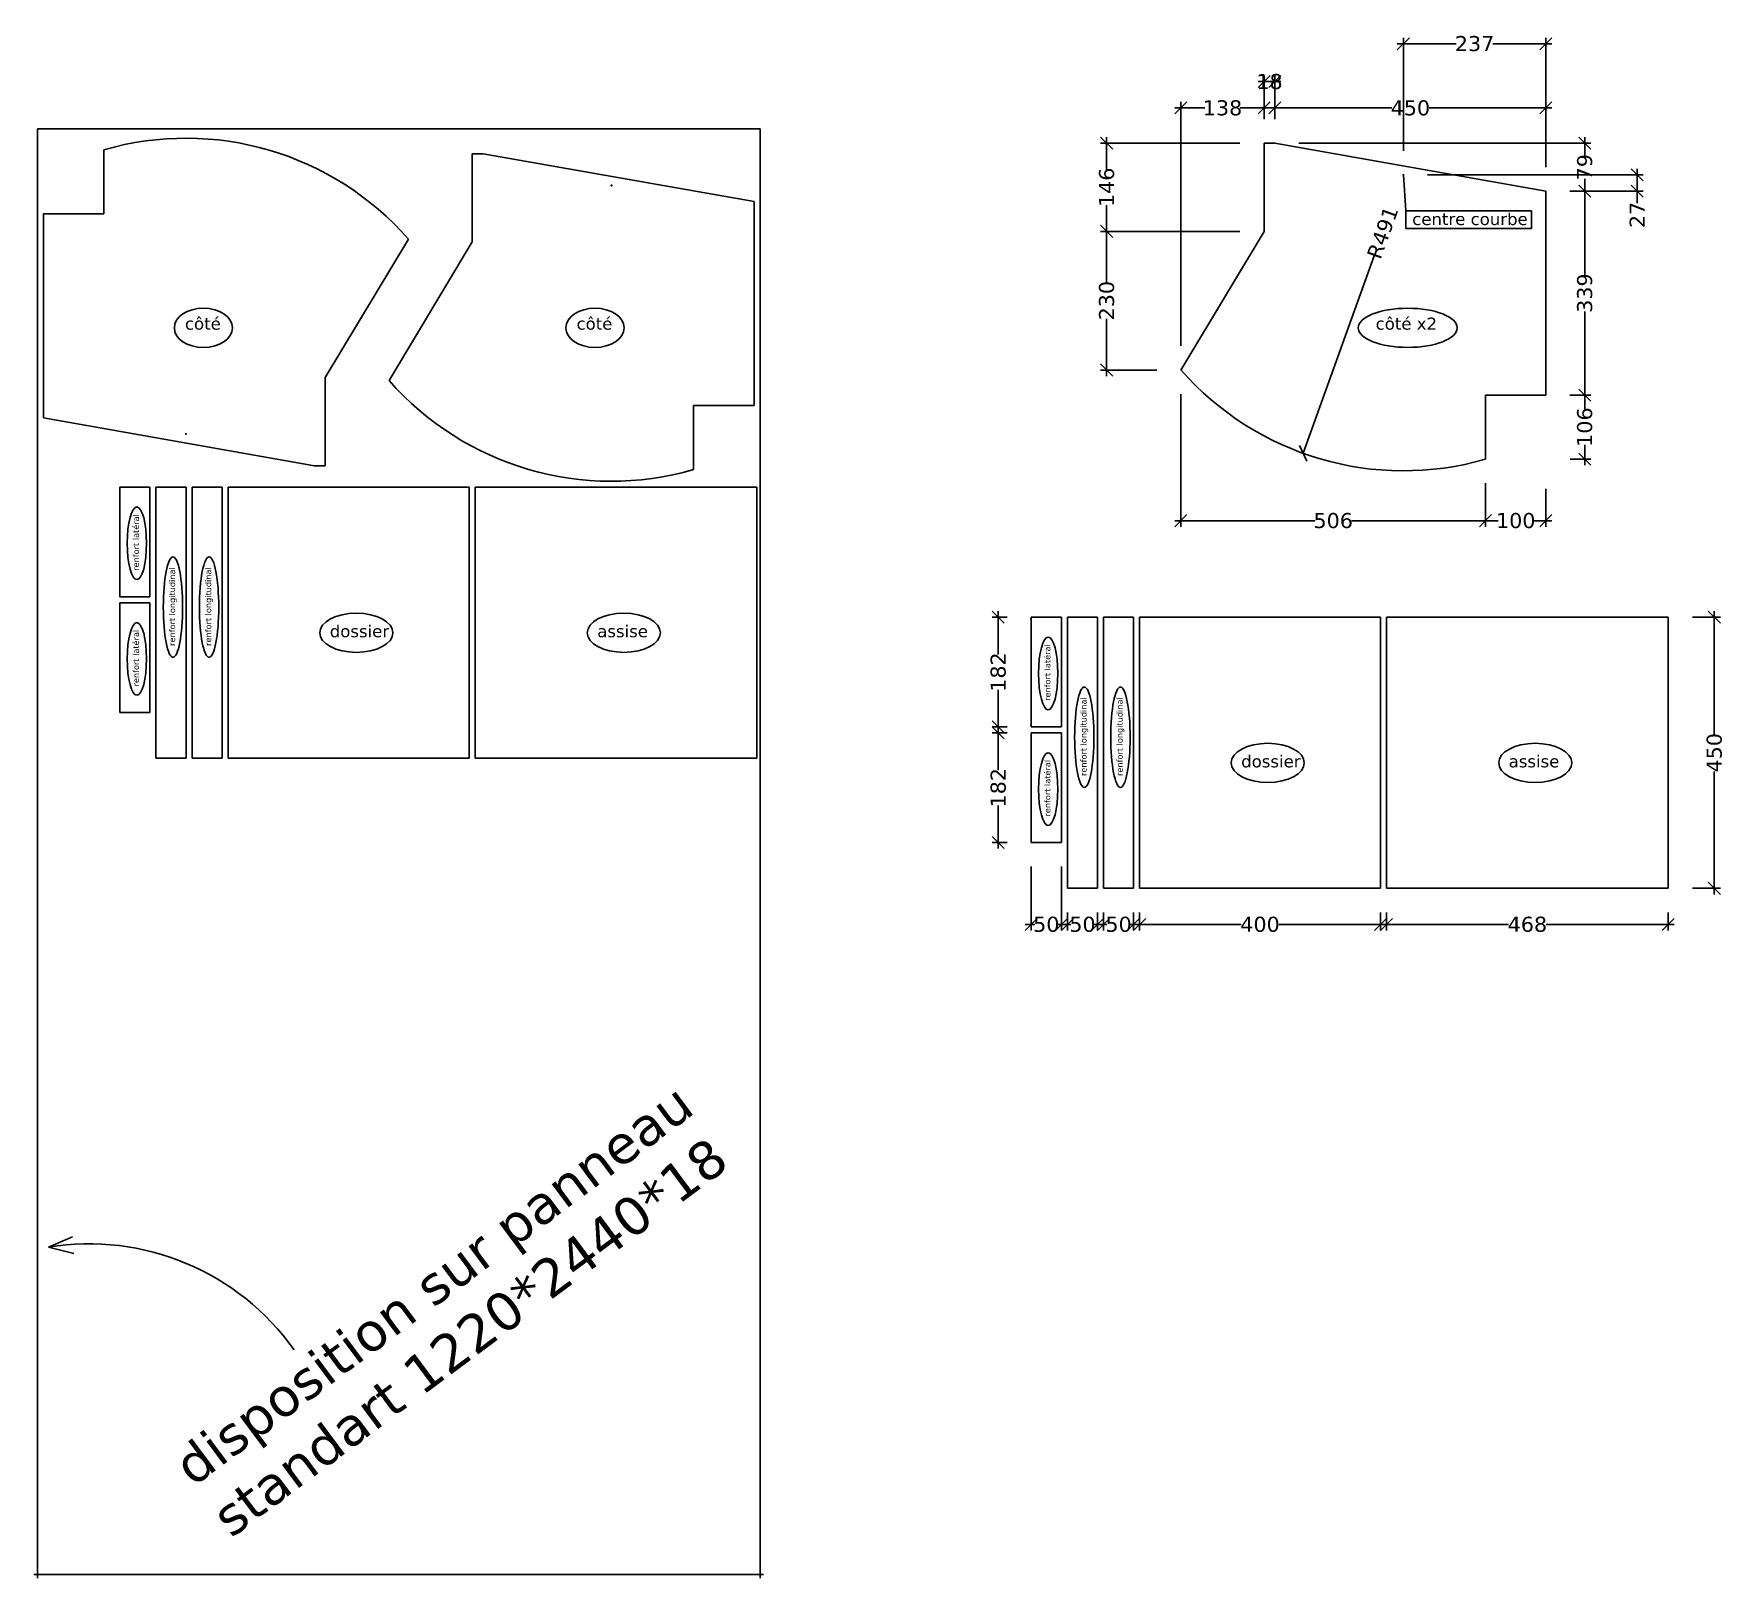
# Model space of a CAD drawing. Header units: inches. Extents: x -620 to 2187, y -1264 to 1300.
import ezdxf

# ---------------------------------------------------------------- set-up
doc = ezdxf.new("R2010")
doc.units = ezdxf.units.IN
doc.header["$MEASUREMENT"] = 0
doc.header["$PDMODE"] = 35
doc.header["$PDSIZE"] = -20
for name, color, linetype in [('côtes', 6, 'Continuous'), ('découpes', 3, 'Continuous'), ('panneau', 2, 'Continuous'), ('texte', 6, 'Continuous')]:
    doc.layers.add(name, color=color, linetype=linetype)
doc.styles.get("Standard").update_dxf_attribs({"font": 'verdana.ttf'})
doc.dimstyles.get("Standard").update_dxf_attribs({"dimtxt": 25, "dimasz": 20, "dimexe": 10, "dimexo": 40, "dimgap": 0.09, "dimtad": 0, "dimdec": 0, "dimzin": 0, "dimdsep": 46, "dimtxsty": 'Standard', "dimblk": 'OBLIQUE', "dimcen": 0.09, "dimdle": 10, "dimadec": 0, "dimazin": 0, "dimtfac": 1, "dimtdec": 0, "dimtofl": 0, "dimtmove": 0, "dimatfit": 3, "dimldrblk": 'OBLIQUE', "dimfxl": 1, "dimtolj": 1, "dimtzin": 0, "dimarcsym": 0})

# ---------------------------------------------------------------- blocks, each defined once
blk = doc.blocks.new('_Oblique')
at = {"color": 0, "linetype": 'ByBlock', "lineweight": -2}
blk.add_line((-0.5, -0.5), (0.5, 0.5), dxfattribs=at)
blk = doc.blocks.new('*D10')
at = {"layer": 'côtes', "color": 0, "lineweight": -2}
for p, q in [((1930.5, 1038.8), (1965, 1038.8)), ((1955, 1048.8), (1955, 899.9)), ((1955, 690.2), (1955, 839.2)), ((1930.5, 700.2), (1965, 700.2))]:
    blk.add_line(p, q, dxfattribs=at)
at = {"layer": 'Defpoints', "color": 0}
for p in [(1890.5, 1038.8), (1955, 1038.8), (1890.5, 700.2)]:
    blk.add_point(p, dxfattribs=at)
at = {"layer": 'côtes', "color": 0, "lineweight": -2, "xscale": 20, "yscale": 20, "zscale": 20}
for p, rotation in [((1955, 1038.8), 90), ((1955, 700.2), 270)]:
    blk.add_blockref('_Oblique', p, dxfattribs=dict(at, rotation=rotation))
at = {"layer": 'côtes', "color": 0, "insert": (1955, 869.5), "char_height": 25, "attachment_point": 5, "rotation": 90}
blk.add_mtext('\\A1;339', dxfattribs=at)
blk = doc.blocks.new('*D11')
at = {"layer": 'côtes', "color": 0, "lineweight": -2}
for p, q in [((1955, 710.2), (1955, 676.6)), ((1930.9, 700.2), (1965, 700.2)), ((1930.9, 593.8), (1965, 593.8)), ((1955, 583.8), (1955, 617.4))]:
    blk.add_line(p, q, dxfattribs=at)
at = {"layer": 'Defpoints', "color": 0}
for p in [(1890.9, 700.2), (1955, 700.2), (1890.9, 593.8)]:
    blk.add_point(p, dxfattribs=at)
at = {"layer": 'côtes', "color": 0, "lineweight": -2, "xscale": 20, "yscale": 20, "zscale": 20}
for p, rotation in [((1955, 700.2), 90), ((1955, 593.8), 270)]:
    blk.add_blockref('_Oblique', p, dxfattribs=dict(at, rotation=rotation))
at = {"layer": 'côtes', "color": 0, "insert": (1955, 647), "char_height": 25, "attachment_point": 5, "rotation": 90}
blk.add_mtext('\\A1;106', dxfattribs=at)
blk = doc.blocks.new('*D12')
at = {"layer": 'côtes', "color": 0, "lineweight": -2}
for p, q in [((1790.3, 544.7), (1790.3, 481.7)), ((1890.5, 544.7), (1890.5, 481.7)), ((1780.3, 491.7), (1811, 491.7)), ((1900.5, 491.7), (1869.8, 491.7))]:
    blk.add_line(p, q, dxfattribs=at)
at = {"layer": 'Defpoints', "color": 0}
for p in [(1790.3, 584.7), (1890.5, 584.7), (1890.5, 491.7)]:
    blk.add_point(p, dxfattribs=at)
at = {"layer": 'côtes', "color": 0, "lineweight": -2, "xscale": 20, "yscale": 20, "zscale": 20, "rotation": 180}
blk.add_blockref('_Oblique', (1790.3, 491.7), dxfattribs=at)
at = {"layer": 'côtes', "color": 0, "lineweight": -2, "xscale": 20, "yscale": 20, "zscale": 20}
blk.add_blockref('_Oblique', (1890.5, 491.7), dxfattribs=at)
at = {"layer": 'côtes', "color": 0, "insert": (1840.4, 491.7), "char_height": 25, "attachment_point": 5}
blk.add_mtext('\\A1;100', dxfattribs=at)
blk = doc.blocks.new('*D17')
at = {"layer": 'côtes', "color": 0, "lineweight": -2}
for p, q in [((1440.5, 1158.2), (1440.5, 1186.8)), ((1890.5, 1078.8), (1890.5, 1186.8)), ((1430.5, 1176.8), (1634.4, 1176.8)), ((1900.5, 1176.8), (1696.6, 1176.8))]:
    blk.add_line(p, q, dxfattribs=at)
at = {"layer": 'Defpoints', "color": 0}
for p in [(1890.5, 1176.8), (1440.5, 1118.2), (1890.5, 1038.8)]:
    blk.add_point(p, dxfattribs=at)
at = {"layer": 'côtes', "color": 0, "lineweight": -2, "xscale": 20, "yscale": 20, "zscale": 20, "rotation": 180}
blk.add_blockref('_Oblique', (1440.5, 1176.8), dxfattribs=at)
at = {"layer": 'côtes', "color": 0, "lineweight": -2, "xscale": 20, "yscale": 20, "zscale": 20}
blk.add_blockref('_Oblique', (1890.5, 1176.8), dxfattribs=at)
at = {"layer": 'côtes', "color": 0, "insert": (1665.5, 1176.8), "char_height": 25, "attachment_point": 5}
blk.add_mtext('\\A1;450', dxfattribs=at)
blk = doc.blocks.new('*D18')
at = {"layer": 'côtes', "color": 0, "lineweight": -2}
for p, q in [((1412.5, 1220.5), (1450.5, 1220.5)), ((1422.5, 1158.2), (1422.5, 1230.5)), ((1440.5, 1158.2), (1440.5, 1230.5))]:
    blk.add_line(p, q, dxfattribs=at)
at = {"layer": 'Defpoints', "color": 0}
for p in [(1440.5, 1220.5), (1422.5, 1118.2), (1440.5, 1118.2)]:
    blk.add_point(p, dxfattribs=at)
at = {"layer": 'côtes', "color": 0, "lineweight": -2, "xscale": 20, "yscale": 20, "zscale": 20, "rotation": 180}
blk.add_blockref('_Oblique', (1422.5, 1220.5), dxfattribs=at)
at = {"layer": 'côtes', "color": 0, "lineweight": -2, "xscale": 20, "yscale": 20, "zscale": 20}
blk.add_blockref('_Oblique', (1440.5, 1220.5), dxfattribs=at)
at = {"layer": 'côtes', "color": 0, "insert": (1431.5, 1220.5), "char_height": 25, "attachment_point": 5}
blk.add_mtext('\\A1;18', dxfattribs=at)
blk = doc.blocks.new('*D19')
at = {"layer": 'côtes', "color": 0, "lineweight": -2}
for p, q in [((1955, 1128.2), (1955, 1098)), ((1480.5, 1118.2), (1965, 1118.2)), ((1930.5, 1038.8), (1965, 1038.8)), ((1955, 1028.8), (1955, 1059))]:
    blk.add_line(p, q, dxfattribs=at)
at = {"layer": 'Defpoints', "color": 0}
for p in [(1440.5, 1118.2), (1955, 1118.2), (1890.5, 1038.8)]:
    blk.add_point(p, dxfattribs=at)
at = {"layer": 'côtes', "color": 0, "lineweight": -2, "xscale": 20, "yscale": 20, "zscale": 20}
for p, rotation in [((1955, 1118.2), 90), ((1955, 1038.8), 270)]:
    blk.add_blockref('_Oblique', p, dxfattribs=dict(at, rotation=rotation))
at = {"layer": 'côtes', "color": 0, "insert": (1955, 1078.5), "char_height": 25, "attachment_point": 5, "rotation": 90}
blk.add_mtext('\\A1;79', dxfattribs=at)
blk = doc.blocks.new('*D20')
at = {"layer": 'côtes', "color": 0, "lineweight": -2}
for p, q in [((1161.1, 1128.2), (1161.1, 1074.7)), ((1382.5, 1118.2), (1151.1, 1118.2)), ((1161.1, 962), (1161.1, 1015.5)), ((1382.5, 972), (1151.1, 972))]:
    blk.add_line(p, q, dxfattribs=at)
at = {"layer": 'Defpoints', "color": 0}
for p in [(1161.1, 1118.2), (1422.5, 1118.2), (1422.5, 972)]:
    blk.add_point(p, dxfattribs=at)
at = {"layer": 'côtes', "color": 0, "lineweight": -2, "xscale": 20, "yscale": 20, "zscale": 20}
for p, rotation in [((1161.1, 1118.2), 90), ((1161.1, 972), 270)]:
    blk.add_blockref('_Oblique', p, dxfattribs=dict(at, rotation=rotation))
at = {"layer": 'côtes', "color": 0, "insert": (1161.1, 1045.1), "char_height": 25, "attachment_point": 5, "rotation": 90}
blk.add_mtext('\\A1;146', dxfattribs=at)
blk = doc.blocks.new('*D21')
at = {"layer": 'côtes', "color": 0, "lineweight": -2}
for p, q in [((1382.5, 972), (1151.1, 972)), ((1161.1, 982), (1161.1, 887.3)), ((1161.1, 731.8), (1161.1, 826.5)), ((1244.4, 741.8), (1151.1, 741.8))]:
    blk.add_line(p, q, dxfattribs=at)
at = {"layer": 'Defpoints', "color": 0}
for p in [(1161.1, 972), (1422.5, 972), (1284.4, 741.8)]:
    blk.add_point(p, dxfattribs=at)
at = {"layer": 'côtes', "color": 0, "lineweight": -2, "xscale": 20, "yscale": 20, "zscale": 20}
for p, rotation in [((1161.1, 972), 90), ((1161.1, 741.8), 270)]:
    blk.add_blockref('_Oblique', p, dxfattribs=dict(at, rotation=rotation))
at = {"layer": 'côtes', "color": 0, "insert": (1161.1, 856.9), "char_height": 25, "attachment_point": 5, "rotation": 90}
blk.add_mtext('\\A1;230', dxfattribs=at)
blk = doc.blocks.new('*D22')
at = {"layer": 'côtes', "color": 0, "lineweight": -2}
for p, q in [((1284.4, 781.8), (1284.4, 1186.8)), ((1422.5, 1158.2), (1422.5, 1186.8)), ((1274.4, 1176.8), (1323.9, 1176.8)), ((1432.5, 1176.8), (1383, 1176.8))]:
    blk.add_line(p, q, dxfattribs=at)
at = {"layer": 'Defpoints', "color": 0}
for p in [(1422.5, 1176.8), (1422.5, 1118.2), (1284.4, 741.8)]:
    blk.add_point(p, dxfattribs=at)
at = {"layer": 'côtes', "color": 0, "lineweight": -2, "xscale": 20, "yscale": 20, "zscale": 20, "rotation": 180}
blk.add_blockref('_Oblique', (1284.4, 1176.8), dxfattribs=at)
at = {"layer": 'côtes', "color": 0, "lineweight": -2, "xscale": 20, "yscale": 20, "zscale": 20}
blk.add_blockref('_Oblique', (1422.5, 1176.8), dxfattribs=at)
at = {"layer": 'côtes', "color": 0, "insert": (1353.5, 1176.8), "char_height": 25, "attachment_point": 5}
blk.add_mtext('\\A1;138', dxfattribs=at)
blk = doc.blocks.new('*D24')
at = {"layer": 'côtes', "color": 0, "lineweight": -2}
for p, q in [((1284.4, 701.8), (1284.4, 481.7)), ((1790.3, 553.8), (1790.3, 481.7)), ((1274.4, 491.7), (1507, 491.7)), ((1800.3, 491.7), (1567.7, 491.7))]:
    blk.add_line(p, q, dxfattribs=at)
at = {"layer": 'Defpoints', "color": 0}
for p in [(1284.4, 741.8), (1790.3, 593.8), (1790.3, 491.7)]:
    blk.add_point(p, dxfattribs=at)
at = {"layer": 'côtes', "color": 0, "lineweight": -2, "xscale": 20, "yscale": 20, "zscale": 20, "rotation": 180}
blk.add_blockref('_Oblique', (1284.4, 491.7), dxfattribs=at)
at = {"layer": 'côtes', "color": 0, "lineweight": -2, "xscale": 20, "yscale": 20, "zscale": 20}
blk.add_blockref('_Oblique', (1790.3, 491.7), dxfattribs=at)
at = {"layer": 'côtes', "color": 0, "insert": (1537.3, 491.7), "char_height": 25, "attachment_point": 5}
blk.add_mtext('\\A1;506', dxfattribs=at)
blk = doc.blocks.new('*D25')
at = {"layer": 'côtes', "color": 0, "lineweight": -2}
blk.add_line((1605.4, 931.2), (1487.4, 603.5), dxfattribs=at)
at = {"layer": 'Defpoints', "color": 0}
for p in [(1653.8, 1065.6), (1487.4, 603.5)]:
    blk.add_point(p, dxfattribs=at)
at = {"layer": 'côtes', "color": 0, "lineweight": -2, "xscale": 20, "yscale": 20, "zscale": 20, "rotation": 250.2029659247398}
blk.add_blockref('_Oblique', (1487.4, 603.5), dxfattribs=at)
at = {"layer": 'côtes', "color": 0, "insert": (1619.4, 970), "char_height": 25, "attachment_point": 5, "rotation": 70.203}
blk.add_mtext('\\A1;R491', dxfattribs=at)
blk = doc.blocks.new('*D26')
at = {"layer": 'côtes', "color": 0, "lineweight": -2}
for p, q in [((1625.8, -158.6), (1625.8, -188.5)), ((2093.8, -158.6), (2093.8, -188.5)), ((1615.8, -178.5), (1828.6, -178.5)), ((2103.8, -178.5), (1891, -178.5))]:
    blk.add_line(p, q, dxfattribs=at)
at = {"layer": 'Defpoints', "color": 0}
for p in [(1625.8, -118.6), (2093.8, -118.6), (1625.8, -178.5)]:
    blk.add_point(p, dxfattribs=at)
at = {"layer": 'côtes', "color": 0, "lineweight": -2, "xscale": 20, "yscale": 20, "zscale": 20, "rotation": 180}
blk.add_blockref('_Oblique', (1625.8, -178.5), dxfattribs=at)
at = {"layer": 'côtes', "color": 0, "lineweight": -2, "xscale": 20, "yscale": 20, "zscale": 20}
blk.add_blockref('_Oblique', (2093.8, -178.5), dxfattribs=at)
at = {"layer": 'côtes', "color": 0, "insert": (1859.8, -178.5), "char_height": 25, "attachment_point": 5}
blk.add_mtext('\\A1;468', dxfattribs=at)
blk = doc.blocks.new('*D27')
at = {"layer": 'côtes', "color": 0, "lineweight": -2}
for p, q in [((1215.9, -158.6), (1215.9, -188.5)), ((1615.8, -158.6), (1615.8, -188.5)), ((1205.9, -178.5), (1384.7, -178.5)), ((1625.8, -178.5), (1446.9, -178.5))]:
    blk.add_line(p, q, dxfattribs=at)
at = {"layer": 'Defpoints', "color": 0}
for p in [(1215.9, -118.6), (1615.8, -118.6), (1615.8, -178.5)]:
    blk.add_point(p, dxfattribs=at)
at = {"layer": 'côtes', "color": 0, "lineweight": -2, "xscale": 20, "yscale": 20, "zscale": 20, "rotation": 180}
blk.add_blockref('_Oblique', (1215.9, -178.5), dxfattribs=at)
at = {"layer": 'côtes', "color": 0, "lineweight": -2, "xscale": 20, "yscale": 20, "zscale": 20}
blk.add_blockref('_Oblique', (1615.8, -178.5), dxfattribs=at)
at = {"layer": 'côtes', "color": 0, "insert": (1415.8, -178.5), "char_height": 25, "attachment_point": 5}
blk.add_mtext('\\A1;400', dxfattribs=at)
blk = doc.blocks.new('*D28')
at = {"layer": 'côtes', "color": 0, "lineweight": -2}
for p, q in [((1155.9, -158.6), (1155.9, -188.5)), ((1205.9, -158.6), (1205.9, -188.5)), ((1145.9, -178.5), (1161.6, -178.5)), ((1215.9, -178.5), (1200.1, -178.5))]:
    blk.add_line(p, q, dxfattribs=at)
at = {"layer": 'Defpoints', "color": 0}
for p in [(1155.9, -118.6), (1205.9, -118.6), (1205.9, -178.5)]:
    blk.add_point(p, dxfattribs=at)
at = {"layer": 'côtes', "color": 0, "lineweight": -2, "xscale": 20, "yscale": 20, "zscale": 20, "rotation": 180}
blk.add_blockref('_Oblique', (1155.9, -178.5), dxfattribs=at)
at = {"layer": 'côtes', "color": 0, "lineweight": -2, "xscale": 20, "yscale": 20, "zscale": 20}
blk.add_blockref('_Oblique', (1205.9, -178.5), dxfattribs=at)
at = {"layer": 'côtes', "color": 0, "insert": (1180.9, -178.5), "char_height": 25, "attachment_point": 5}
blk.add_mtext('\\A1;50', dxfattribs=at)
blk = doc.blocks.new('*D29')
at = {"layer": 'côtes', "color": 0, "lineweight": -2}
for p, q in [((1095.9, -158.6), (1095.9, -188.5)), ((1145.9, -158.6), (1145.9, -188.5)), ((1085.9, -178.5), (1101.6, -178.5)), ((1155.9, -178.5), (1140.1, -178.5))]:
    blk.add_line(p, q, dxfattribs=at)
at = {"layer": 'Defpoints', "color": 0}
for p in [(1095.9, -118.6), (1145.9, -118.6), (1145.9, -178.5)]:
    blk.add_point(p, dxfattribs=at)
at = {"layer": 'côtes', "color": 0, "lineweight": -2, "xscale": 20, "yscale": 20, "zscale": 20, "rotation": 180}
blk.add_blockref('_Oblique', (1095.9, -178.5), dxfattribs=at)
at = {"layer": 'côtes', "color": 0, "lineweight": -2, "xscale": 20, "yscale": 20, "zscale": 20}
blk.add_blockref('_Oblique', (1145.9, -178.5), dxfattribs=at)
at = {"layer": 'côtes', "color": 0, "insert": (1120.9, -178.5), "char_height": 25, "attachment_point": 5}
blk.add_mtext('\\A1;50', dxfattribs=at)
blk = doc.blocks.new('*D30')
at = {"layer": 'côtes', "color": 0, "lineweight": -2}
for p, q in [((1035.9, -82.6), (1035.9, -188.5)), ((1085.9, -82.6), (1085.9, -188.5)), ((1025.9, -178.5), (1041.6, -178.5)), ((1095.9, -178.5), (1080.1, -178.5))]:
    blk.add_line(p, q, dxfattribs=at)
at = {"layer": 'Defpoints', "color": 0}
for p in [(1035.9, -42.6), (1085.9, -42.6), (1085.9, -178.5)]:
    blk.add_point(p, dxfattribs=at)
at = {"layer": 'côtes', "color": 0, "lineweight": -2, "xscale": 20, "yscale": 20, "zscale": 20, "rotation": 180}
blk.add_blockref('_Oblique', (1035.9, -178.5), dxfattribs=at)
at = {"layer": 'côtes', "color": 0, "lineweight": -2, "xscale": 20, "yscale": 20, "zscale": 20}
blk.add_blockref('_Oblique', (1085.9, -178.5), dxfattribs=at)
at = {"layer": 'côtes', "color": 0, "insert": (1060.9, -178.5), "char_height": 25, "attachment_point": 5}
blk.add_mtext('\\A1;50', dxfattribs=at)
blk = doc.blocks.new('*D31')
at = {"layer": 'côtes', "color": 0, "lineweight": -2}
for p, q in [((981.1, 341.4), (981.1, 269.8)), ((995.9, 331.4), (971.1, 331.4)), ((981.1, 139.4), (981.1, 210.9)), ((995.9, 149.4), (971.1, 149.4))]:
    blk.add_line(p, q, dxfattribs=at)
at = {"layer": 'Defpoints', "color": 0}
for p in [(981.1, 331.4), (1035.9, 331.4), (1035.9, 149.4)]:
    blk.add_point(p, dxfattribs=at)
at = {"layer": 'côtes', "color": 0, "lineweight": -2, "xscale": 20, "yscale": 20, "zscale": 20}
for p, rotation in [((981.1, 331.4), 90), ((981.1, 149.4), 270)]:
    blk.add_blockref('_Oblique', p, dxfattribs=dict(at, rotation=rotation))
at = {"layer": 'côtes', "color": 0, "insert": (981.1, 240.4), "char_height": 25, "attachment_point": 5, "rotation": 90}
blk.add_mtext('\\A1;182', dxfattribs=at)
blk = doc.blocks.new('*D32')
at = {"layer": 'côtes', "color": 0, "lineweight": -2}
for p, q in [((981.1, 149.4), (981.1, 77.8)), ((995.9, 139.4), (971.1, 139.4)), ((981.1, -52.6), (981.1, 18.9)), ((995.9, -42.6), (971.1, -42.6))]:
    blk.add_line(p, q, dxfattribs=at)
at = {"layer": 'Defpoints', "color": 0}
for p in [(981.1, 139.4), (1035.9, 139.4), (1035.9, -42.6)]:
    blk.add_point(p, dxfattribs=at)
at = {"layer": 'côtes', "color": 0, "lineweight": -2, "xscale": 20, "yscale": 20, "zscale": 20}
for p, rotation in [((981.1, 139.4), 90), ((981.1, -42.6), 270)]:
    blk.add_blockref('_Oblique', p, dxfattribs=dict(at, rotation=rotation))
at = {"layer": 'côtes', "color": 0, "insert": (981.1, 48.4), "char_height": 25, "attachment_point": 5, "rotation": 90}
blk.add_mtext('\\A1;182', dxfattribs=at)
blk = doc.blocks.new('*D33')
at = {"layer": 'côtes', "color": 0, "lineweight": -2}
for p, q in [((2170.2, 341.4), (2170.2, 137.5)), ((2133.8, 331.4), (2180.2, 331.4)), ((2170.2, -128.6), (2170.2, 75.3)), ((2133.8, -118.6), (2180.2, -118.6))]:
    blk.add_line(p, q, dxfattribs=at)
at = {"layer": 'Defpoints', "color": 0}
for p in [(2093.8, 331.4), (2170.2, 331.4), (2093.8, -118.6)]:
    blk.add_point(p, dxfattribs=at)
at = {"layer": 'côtes', "color": 0, "lineweight": -2, "xscale": 20, "yscale": 20, "zscale": 20}
for p, rotation in [((2170.2, 331.4), 90), ((2170.2, -118.6), 270)]:
    blk.add_blockref('_Oblique', p, dxfattribs=dict(at, rotation=rotation))
at = {"layer": 'côtes', "color": 0, "insert": (2170.2, 106.4), "char_height": 25, "attachment_point": 5, "rotation": 90}
blk.add_mtext('\\A1;450', dxfattribs=at)
blk = doc.blocks.new('*D34')
at = {"layer": 'côtes', "color": 0, "lineweight": -2}
for p, q in [((1653.8, 1105.6), (1653.8, 1293.5)), ((1890.5, 1078.8), (1890.5, 1293.5)), ((1643.8, 1283.5), (1741.7, 1283.5)), ((1900.5, 1283.5), (1802.6, 1283.5))]:
    blk.add_line(p, q, dxfattribs=at)
at = {"layer": 'Defpoints', "color": 0}
for p in [(1653.8, 1283.5), (1653.8, 1065.6), (1890.5, 1038.8)]:
    blk.add_point(p, dxfattribs=at)
at = {"layer": 'côtes', "color": 0, "lineweight": -2, "xscale": 20, "yscale": 20, "zscale": 20, "rotation": 180}
blk.add_blockref('_Oblique', (1653.8, 1283.5), dxfattribs=at)
at = {"layer": 'côtes', "color": 0, "lineweight": -2, "xscale": 20, "yscale": 20, "zscale": 20}
blk.add_blockref('_Oblique', (1890.5, 1283.5), dxfattribs=at)
at = {"layer": 'côtes', "color": 0, "insert": (1772.1, 1283.5), "char_height": 25, "attachment_point": 5}
blk.add_mtext('\\A1;237', dxfattribs=at)
blk = doc.blocks.new('*D35')
at = {"layer": 'côtes', "color": 0, "lineweight": -2}
for p, q in [((2042, 1075.6), (2042, 1038.8)), ((1693.8, 1065.6), (2052, 1065.6)), ((1930.5, 1038.8), (2052, 1038.8)), ((2042, 1038.8), (2042, 1018.8))]:
    blk.add_line(p, q, dxfattribs=at)
at = {"layer": 'Defpoints', "color": 0}
for p in [(1653.8, 1065.6), (1890.5, 1038.8), (2042, 1038.8)]:
    blk.add_point(p, dxfattribs=at)
at = {"layer": 'côtes', "color": 0, "lineweight": -2, "xscale": 20, "yscale": 20, "zscale": 20}
for p, rotation in [((2042, 1065.6), 90), ((2042, 1038.8), 270)]:
    blk.add_blockref('_Oblique', p, dxfattribs=dict(at, rotation=rotation))
at = {"layer": 'côtes', "color": 0, "insert": (2042, 999.3), "char_height": 25, "attachment_point": 5, "rotation": 90}
blk.add_mtext('\\A1;27', dxfattribs=at)

msp = doc.modelspace()

# ---------------------------------------------------------------- linework, layer by layer
at = {"layer": 'côtes'}
msp.add_line((1653.8, 1065.6), (1658, 1005.9), dxfattribs=at)
msp.add_lwpolyline([(1658, 1005.9), (1866.5, 1005.9), (1866.5, 976.9), (1658, 976.9)], close=True, dxfattribs=at)
for centre, major_axis, ratio in [((-338.9, 811.8), (-48.2, 0), 0.674369), ((311.4, 811.8), (-48.2, 0), 0.674369), ((1661.1, 811.8), (-82.2, 0), 0.395488), ((-449.4, 454.1), (0, -60.3), 0.266201), ((-389.4, 348.2), (0, -83.3), 0.192672), ((-329.4, 348.2), (0, -83.3), 0.192672), ((-84.9, 305.6), (-60.7, 0), 0.535568), ((359.3, 305.6), (-60.7, 0), 0.535568), ((-449.4, 262.1), (0, -60.3), 0.266201), ((-449.4, 262.1), (0, -60.3), 0.266201), ((1064, 238.1), (0, -60.3), 0.266201), ((1124, 132.2), (0, -83.3), 0.192672), ((1184, 132.2), (0, -83.3), 0.192672), ((1428.6, 89.6), (-60.7, 0), 0.535568), ((1872.8, 89.6), (-60.7, 0), 0.535568), ((1064, 46.1), (0, -60.3), 0.266201)]:
    msp.add_ellipse(centre, major_axis=major_axis, ratio=ratio, dxfattribs=at)
for p in [(338.8, 1048.2), (1653.8, 1065.6), (1653.8, 1065.6), (-367.8, 635.5)]:
    msp.add_point(p, dxfattribs=at)
at = {"layer": 'découpes'}
for p, q in [((-504.3, 1000.9), (-504.3, 1107.3)), ((107.5, 954.6), (107.5, 1100.8)), ((125.5, 1100.8), (107.5, 1100.8)), ((125.5, 1100.8), (575.5, 1021.4)), ((1422.5, 972), (1422.5, 1118.2)), ((1440.5, 1118.2), (1422.5, 1118.2)), ((1440.5, 1118.2), (1890.5, 1038.8)), ((1890.5, 700.2), (1890.5, 1038.8)), ((575.5, 682.8), (575.5, 1021.4)), ((-604.5, 1000.9), (-604.5, 662.2)), ((-504.3, 1000.9), (-604.5, 1000.9)), ((-136.5, 729.1), (1.6, 959.2)), ((107.5, 954.6), (-30.6, 724.4)), ((1422.5, 972), (1284.4, 741.8)), ((-136.5, 729.1), (-136.5, 582.9)), ((475.2, 682.8), (575.5, 682.8)), ((475.2, 682.8), (475.2, 576.4)), ((1790.3, 700.2), (1890.5, 700.2)), ((1790.3, 700.2), (1790.3, 593.8)), ((-154.5, 582.9), (-604.5, 662.2)), ((-154.5, 582.9), (-136.5, 582.9)), ((-477.6, 547.3), (-477.6, 365.3)), ((-477.6, 547.3), (-427.6, 547.3)), ((-427.6, 547.3), (-427.6, 365.3)), ((-417.6, 97.3), (-417.6, 547.3)), ((-367.6, 547.3), (-417.6, 547.3)), ((-367.6, 97.3), (-367.6, 547.3)), ((-357.6, 97.3), (-357.6, 547.3)), ((-307.6, 547.3), (-357.6, 547.3)), ((-307.6, 97.3), (-307.6, 547.3)), ((-297.6, 547.3), (102.3, 547.3)), ((-297.6, 97.3), (-297.6, 547.3)), ((102.3, 547.3), (102.3, 97.3)), ((580.3, 547.3), (112.3, 547.3)), ((112.3, 547.3), (112.3, 97.3)), ((580.3, 97.3), (580.3, 547.3)), ((-477.6, 365.3), (-427.6, 365.3)), ((-477.6, 355.3), (-477.6, 173.3)), ((-477.6, 355.3), (-427.6, 355.3)), ((-477.6, 355.3), (-477.6, 173.3)), ((-477.6, 355.3), (-427.6, 355.3)), ((-427.6, 355.3), (-427.6, 173.3)), ((-427.6, 355.3), (-427.6, 173.3)), ((1035.9, 331.4), (1035.9, 149.4)), ((1035.9, 331.4), (1085.9, 331.4)), ((1085.9, 331.4), (1085.9, 149.4)), ((1095.9, -118.6), (1095.9, 331.4)), ((1145.9, 331.4), (1095.9, 331.4)), ((1145.9, -118.6), (1145.9, 331.4)), ((1155.9, -118.6), (1155.9, 331.4)), ((1205.9, 331.4), (1155.9, 331.4)), ((1205.9, -118.6), (1205.9, 331.4)), ((1215.9, 331.4), (1615.8, 331.4)), ((1215.9, -118.6), (1215.9, 331.4)), ((1615.8, 331.4), (1615.8, -118.6)), ((2093.8, 331.4), (1625.8, 331.4)), ((1625.8, 331.4), (1625.8, -118.6)), ((2093.8, -118.6), (2093.8, 331.4)), ((-477.6, 173.3), (-427.6, 173.3)), ((-477.6, 173.3), (-427.6, 173.3)), ((1035.9, 149.4), (1085.9, 149.4)), ((1035.9, 139.4), (1035.9, -42.6)), ((1035.9, 139.4), (1085.9, 139.4)), ((1085.9, 139.4), (1085.9, -42.6)), ((-367.6, 97.3), (-417.6, 97.3)), ((-307.6, 97.3), (-357.6, 97.3)), ((102.3, 97.3), (-297.6, 97.3)), ((112.3, 97.3), (580.3, 97.3)), ((1035.9, -42.6), (1085.9, -42.6)), ((1145.9, -118.6), (1095.9, -118.6)), ((1205.9, -118.6), (1155.9, -118.6)), ((1615.8, -118.6), (1215.9, -118.6)), ((1625.8, -118.6), (2093.8, -118.6))]:
    msp.add_line(p, q, dxfattribs=at)
for centre, start, end in [((-367.8, 635.5), 41.2356, 106.1352), ((1653.8, 1065.6), 221.2356, 286.1352), ((338.8, 1048.2), 221.2356, 286.1352)]:
    msp.add_arc(centre, 491.1, start, end, dxfattribs=at)
at = {"layer": 'panneau'}
for p, q in [((-614.5, 1142.2), (585.5, 1142.2)), ((-614.5, -1257.8), (-614.5, 1142.2)), ((585.5, 1142.2), (585.5, -1257.8)), ((-620.5, -1257.8), (-614.5, -1257.8)), ((585.5, -1257.8), (-614.5, -1257.8)), ((-614.5, -1263.8), (-614.5, -1257.8)), ((585.5, -1263.8), (585.5, -1257.8)), ((591.5, -1257.8), (585.5, -1257.8))]:
    msp.add_line(p, q, dxfattribs=at)
at = {"layer": 'texte'}
for q in [(-556.1, -696.9), (-553.8, -724.9)]:
    msp.add_line((-596.2, -714.1), q, dxfattribs=at)
msp.add_arc((-529.2, -1127.1), 418.4, 35.3572, 99.2046, dxfattribs=at)

# ---------------------------------------------------------------- texts
at = {"layer": 'côtes', "char_height": 20, "attachment_point": 1}
for s, insert in [('centre courbe', (1668.5, 1002.4)), ('côté', (-369.5, 828.8)), ('côté', (280.8, 828.8)), ('côté x2', (1607.8, 828.8)), ('dossier', (-129, 318.2)), ('assise', (315.2, 318.2)), ('dossier', (1384.5, 102.2)), ('assise', (1828.7, 102.2))]:
    msp.add_mtext_dynamic_manual_height_columns(s, width=225.717, gutter_width=1, heights=[0], dxfattribs=dict(at, insert=insert))
at = {"layer": 'côtes', "attachment_point": 1}
for s, width, insert, char_height, rotation in [('renfort latéral', 225.717, (-455.7, 408.5), 9.871, 90), ('renfort longitudinal', 225.717, (-395.7, 283.8), 9.871, 90), ('renfort longitudinal', 225.717, (-335.7, 283.8), 9.871, 90), ('renfort latéral', 225.717, (-455.7, 216.5), 9.871, 90), ('renfort latéral', 225.717, (-455.7, 216.5), 9.871, 90), ('renfort latéral', 225.717, (1057.8, 192.5), 9.871, 90), ('renfort longitudinal', 225.717, (1117.8, 67.9), 9.871, 90), ('renfort longitudinal', 225.717, (1177.8, 67.9), 9.871, 90), ('renfort latéral', 225.717, (1057.8, 0.5), 9.871, 90), ('disposition sur panneau standart 1220*2440*18', 1415.584, (-394.2, -1062.3), 63.52, 36.6967)]:
    msp.add_mtext_dynamic_manual_height_columns(s, width=width, gutter_width=1, heights=[0], dxfattribs=dict(at, insert=insert, char_height=char_height, rotation=rotation))

# ---------------------------------------------------------------- dimensions: what is measured, and where the dimension line sits
at = {"layer": 'côtes'}
for base, p1, p2, picture, middle in [((1653.8, 1283.5), (1890.5, 1038.8), (1653.8, 1065.6), '*D34', (1772.1, 1283.5)), ((1422.5, 1176.8), (1284.4, 741.8), (1422.5, 1118.2), '*D22', (1353.5, 1176.8)), ((1890.5, 1176.8), (1440.5, 1118.2), (1890.5, 1038.8), '*D17', (1665.5, 1176.8)), ((1790.3, 491.7), (1284.4, 741.8), (1790.3, 593.8), '*D24', (1537.3, 491.7)), ((1890.5, 491.7), (1790.3, 584.7), (1890.5, 584.7), '*D12', (1840.4, 491.7)), ((1085.9, -178.5), (1035.9, -42.6), (1085.9, -42.6), '*D30', (1060.9, -178.5)), ((1145.9, -178.5), (1095.9, -118.6), (1145.9, -118.6), '*D29', (1120.9, -178.5)), ((1205.9, -178.5), (1155.9, -118.6), (1205.9, -118.6), '*D28', (1180.9, -178.5)), ((1615.8, -178.5), (1215.9, -118.6), (1615.8, -118.6), '*D27', (1415.8, -178.5)), ((1625.8, -178.5), (2093.8, -118.6), (1625.8, -118.6), '*D26', (1859.8, -178.5))]:
    dim = msp.add_linear_dim(base=base, p1=p1, p2=p2, dimstyle='Standard', dxfattribs=at)
    dim.commit()
    dim.dimension.update_dxf_attribs({"geometry": picture, "text_midpoint": middle})
dim = msp.add_linear_dim(base=(1440.5, 1220.5), p1=(1422.5, 1118.2), p2=(1440.5, 1118.2), dimstyle='Standard', dxfattribs=at)
dim.commit()
dim.dimension.update_dxf_attribs({"geometry": '*D18', "text_midpoint": (1431.5, 1220.5), "dimtype": 160})
for base, p1, p2, angle, picture, middle in [((1161.1, 1118.2), (1422.5, 972), (1422.5, 1118.2), 270, '*D20', (1161.1, 1045.1)), ((1955, 1118.2), (1890.5, 1038.8), (1440.5, 1118.2), 270, '*D19', (1955, 1078.5)), ((2042, 1038.8), (1653.8, 1065.6), (1890.5, 1038.8), 90, '*D35', (2042, 999.3)), ((1955, 1038.8), (1890.5, 700.2), (1890.5, 1038.8), 270, '*D10', (1955, 869.5)), ((1161.1, 972), (1284.4, 741.8), (1422.5, 972), 270, '*D21', (1161.1, 856.9)), ((1955, 700.2), (1890.9, 593.8), (1890.9, 700.2), 270, '*D11', (1955, 647)), ((981.1, 331.4), (1035.9, 149.4), (1035.9, 331.4), 270, '*D31', (981.1, 240.4)), ((2170.2, 331.4), (2093.8, -118.6), (2093.8, 331.4), 270, '*D33', (2170.2, 106.4)), ((981.1, 139.4), (1035.9, -42.6), (1035.9, 139.4), 270, '*D32', (981.1, 48.4))]:
    dim = msp.add_linear_dim(base=base, p1=p1, p2=p2, angle=angle, dimstyle='Standard', dxfattribs=at)
    dim.commit()
    dim.dimension.update_dxf_attribs({"geometry": picture, "text_midpoint": middle})
dim = msp.add_radius_dim(center=(1653.8, 1065.6), mpoint=(1487.4, 603.5), dimstyle='Standard', dxfattribs=at)
dim.commit()
dim.dimension.update_dxf_attribs({"geometry": '*D25', "text_midpoint": (1619.4, 970), "dimtype": 164})

doc.saveas('drawing.dxf')
